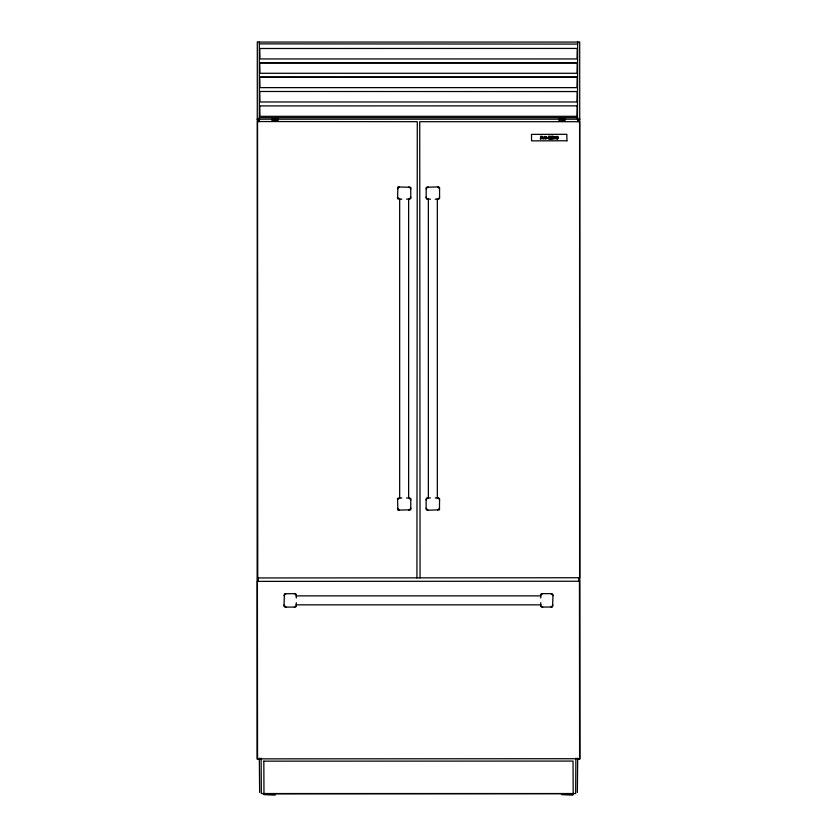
<?xml version="1.0" encoding="UTF-8"?>
<svg xmlns="http://www.w3.org/2000/svg" width="837" height="837" viewBox="0 0 837 837"><rect width="100%" height="100%" fill="white"/><g stroke="black" fill="none" stroke-linecap="round" stroke-linejoin="round"><path stroke-width="1.26" d="M577.457 119.419L577.676 42.07L579.696 41.85L579.926 759.054L578.126 759.054M543.956 138.147L542.627 138.429L542.094 136.337L542.135 138.293L543.056 138.994A1.747 1.747 0 0 0 543.548 138.963C545.389 138.628 543.684 134.15 543.977 137.864M258.874 759.054L257.074 759.054L257.304 41.85L259.324 42.07L259.324 121.532M579.926 119.199L257.074 119.199M573.199 794.616L572.654 795.15L561.533 794.616M259.324 117.672L577.676 117.672M283.984 595.62L285.951 593.642M397.429 188.817L399.395 186.85M296.308 606.197L295.419 607.097L284.883 607.097L283.984 606.197L284.434 593.757L295.419 593.642L296.308 594.542M410.873 197.208L408.906 199.175M426.127 188.817L428.094 186.85M275.467 794.616L274.923 795.15L263.801 794.616M439.571 197.208L438.588 198.913L435.23 199.175M397.429 499.898L399.395 497.921M410.873 508.279L408.906 510.256M426.127 499.898L427.111 498.182L430.469 497.921M439.571 508.279L437.605 510.256M540.692 594.542L541.581 593.642L552.117 593.642L553.016 594.542L552.566 606.971L541.581 607.097L540.692 606.197M553.016 605.12L551.049 607.097M556.511 136.724L555.935 137.373A1.099 1.099 0 0 0 555.904 137.791L556.772 138.639A1.161 1.161 0 0 0 557.201 138.618L557.934 137.791A1.099 1.099 0 0 0 557.913 137.373L557.442 136.776M259.888 62.817L577.111 62.817M259.993 91.484L577.007 91.557M540.723 136.316C539.603 137.53 542.303 138.911 540.168 138.754A1.214 1.214 0 0 0 540.901 139.005C542.638 138.21 539.467 136.368 541.539 136.483A1.067 1.067 0 0 0 540.995 136.295M438.682 199.175L439.571 198.285L439.571 187.75L438.682 186.85L426.242 187.3L426.127 198.285L427.016 199.175M427.016 497.921L426.127 498.821L426.127 509.356L427.016 510.256L439.456 509.806L439.571 498.821L438.682 497.921M258.246 577.948L258.246 581.181M294.342 607.097L296.047 606.103L296.308 602.745M416.931 577.948L417.276 121.689L257.545 121.543L257.754 577.948L579.602 577.75L579.602 121.689L419.724 121.689L420.069 577.948M578.754 581.181L578.754 577.948M542.658 593.642L540.953 594.626L540.692 597.995M577.363 792.461L577.676 758.155M259.993 48.504L577.007 48.431M259.888 62.869L577.111 62.869M259.888 105.912L577.111 105.86M401.77 199.175L397.544 198.735L397.878 186.965L410.758 187.3L410.758 198.735L406.531 199.175M430.469 199.175L427.111 198.913L426.127 197.208M401.77 497.921L397.544 498.371L397.878 510.131L410.758 509.806L410.758 498.371L406.531 497.921M435.23 497.921L438.588 498.182L439.571 499.898M296.12 595.881L540.88 595.881M296.12 604.848L540.88 604.848M259.543 119.419L258.905 119.314M437.605 186.85L439.571 188.817M408.906 186.85L410.873 188.817M399.395 199.175L397.429 197.208M408.906 497.921L410.873 499.898M428.094 510.256L426.127 508.279M399.395 510.256L397.429 508.279M551.049 593.642L553.016 595.62M542.658 607.097L540.953 606.103L540.692 602.745M294.342 593.642L296.047 594.626L296.308 597.995M285.951 607.097L283.984 605.12M259.637 792.461L259.324 758.155M259.324 42.07L577.676 42.07L577.457 44.089L259.324 43.869M578.126 119.126L578.126 121.742M577.676 118.917L577.676 121.532M577.227 48.787L577.007 58.935L259.993 58.935L259.773 48.787M577.227 63.131L577.007 73.279L259.993 73.279L259.773 63.131M577.227 77.485L577.007 87.634L259.993 87.634L259.773 77.485M577.227 91.829L577.007 101.978L259.993 101.978L259.773 91.829M577.227 106.184L577.007 116.322L259.993 116.322L259.773 106.184M575.887 758.155L575.657 793.539L261.343 793.539L261.113 758.155M437.332 198.997L437.332 498.099M428.366 198.997L428.366 498.099M408.634 198.997L408.634 498.099M399.667 198.997L399.667 498.099M258.874 119.126L258.874 121.742M556.772 136.651A1.172 1.172 0 0 1 557.201 136.682M554.68 138.147A1.611 1.611 0 0 0 554.303 137.707L554.565 136.598L553.205 136.337C553.539 142.593 553.037 135.259 554.785 138.963L555.088 138.754A5.733 5.733 0 0 1 554.826 138.367M554.345 137.059C553.728 138.408 553.519 135.74 554.345 137.059M546.551 137.006L546.571 138.733L544.971 138.963L544.971 136.337L546.551 137.006M546.394 138.21L545.358 138.628L545.358 137.802L546.394 138.21M546.163 137.038C545.316 138.419 545.41 135.761 546.163 137.038M271.92 118.864L272.035 120.727L278.114 120.612L277.999 118.749L271.92 118.864M263.822 761.157L263.969 793.8L573.199 793.643L573.031 761.074L263.822 761.157M558.886 118.864L559.001 120.727L565.08 120.612L564.965 118.749L558.886 118.864M566.921 140.773L531.568 140.857L531.495 134.391L566.837 134.307L566.921 140.773M257.398 581.38L257.545 758.866L579.602 758.72L579.455 581.234L257.398 581.38M550.035 136.672L548.361 138.963L550.725 138.963L549.051 138.628L550.725 136.337L548.465 136.337L550.035 136.672M557.505 138.89L556.323 138.89A1.339 1.339 0 0 1 556.343 136.41L557.672 136.483A1.35 1.35 0 0 1 557.515 138.9M259.993 77.13L577.111 77.161L259.993 77.203M552.661 136.337L551.175 136.337L551.175 138.963L552.702 138.963L551.552 138.628L551.552 137.802L552.629 137.802L551.552 137.467L551.552 136.672L552.661 136.337M548.047 137.938L547.105 138.293L548.047 137.938"/></g></svg>
